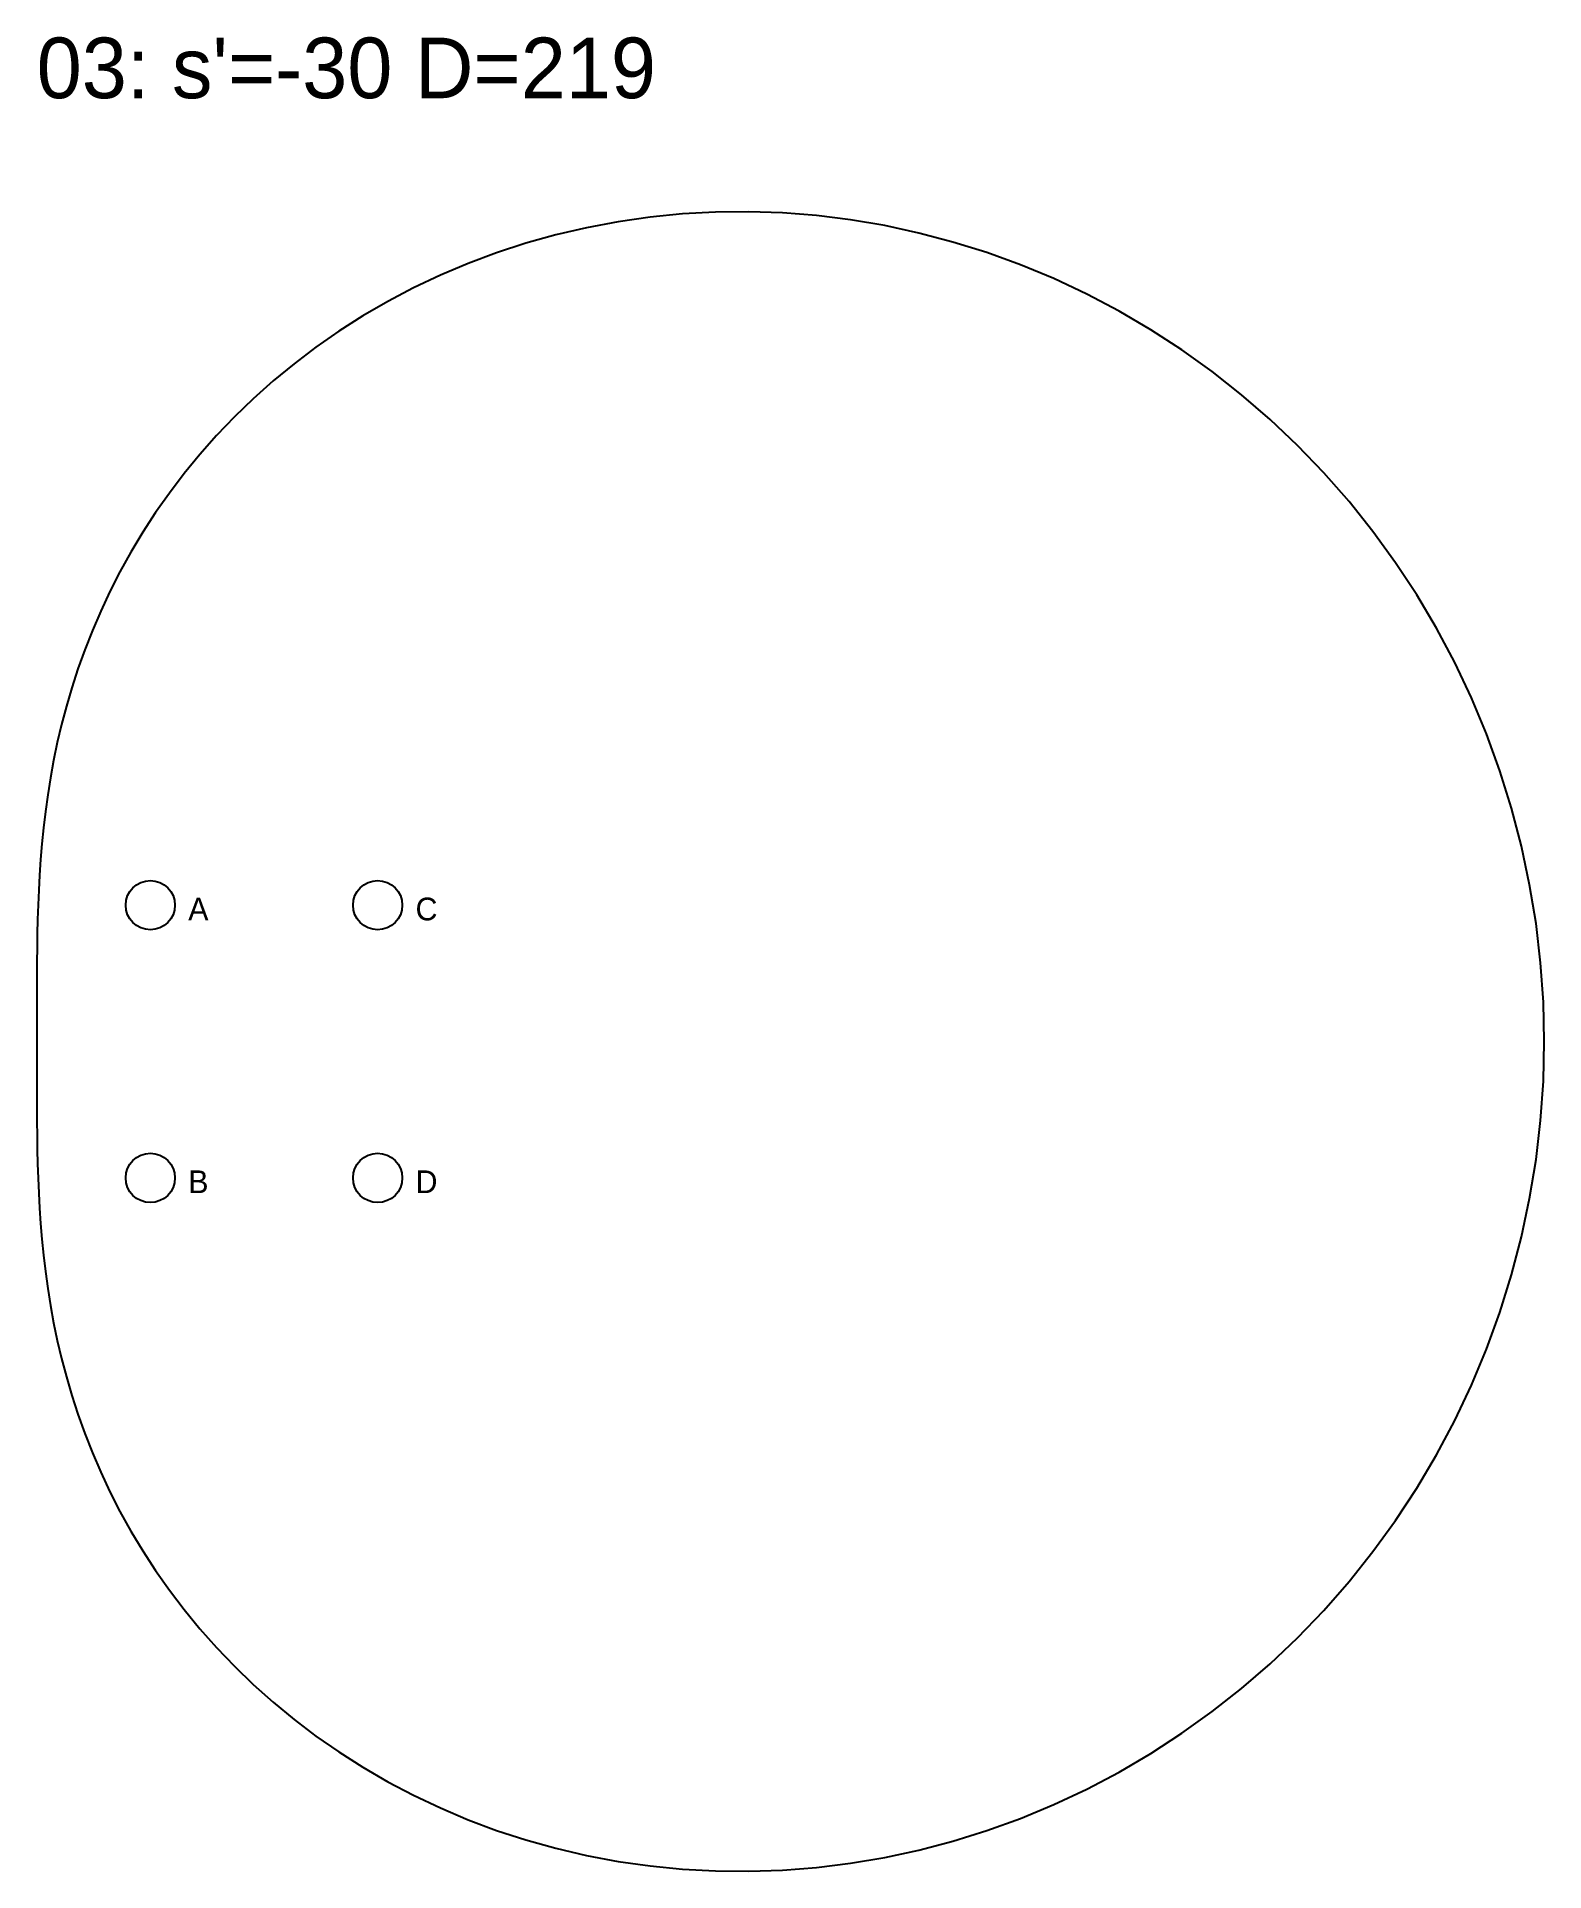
# Model space of a CAD drawing. Header units: millimetres. Extents: x 0 to 199, y -110 to 133.
import ezdxf

# ---------------------------------------------------------------- set-up
doc = ezdxf.new("R2010")
doc.units = ezdxf.units.MM
for name, color, linetype in [('DOWEL', 5, 'CONTINUOUS'), ('SLAB_00', 2, 'CONTINUOUS'), ('TEXT', 1, 'CONTINUOUS')]:
    doc.layers.add(name, color=color, linetype=linetype)

msp = doc.modelspace()

# ---------------------------------------------------------------- linework, layer by layer
at = {"layer": 'DOWEL'}
for centre in [(15, 18), (45, 18), (15, -18), (45, -18)]:
    msp.add_circle(centre, 3.25, dxfattribs=at)
at = {"layer": 'SLAB_00'}
msp.add_lwpolyline([(198.978, 0), (198.856, 5.207), (198.493, 10.402), (197.889, 15.571), (197.046, 20.702), (195.966, 25.783), (194.653, 30.801), (193.111, 35.745), (191.344, 40.603), (189.358, 45.363), (187.159, 50.015), (184.753, 54.547), (182.147, 58.949), (179.349, 63.213), (176.368, 67.327), (173.212, 71.284), (169.891, 75.076), (166.414, 78.695), (162.791, 82.133), (159.032, 85.385), (155.148, 88.444), (151.151, 91.307), (147.051, 93.968), (142.859, 96.423), (138.588, 98.671), (134.248, 100.707), (129.851, 102.532), (125.409, 104.143), (120.933, 105.541), (116.434, 106.726), (111.925, 107.7), (107.415, 108.463), (102.917, 109.019), (98.44, 109.371), (93.994, 109.522), (89.591, 109.476), (85.238, 109.239), (80.947, 108.815), (76.724, 108.21), (72.58, 107.431), (68.52, 106.484), (64.554, 105.376), (60.687, 104.115), (56.926, 102.708), (53.277, 101.163), (49.744, 99.489), (46.333, 97.693), (43.046, 95.785), (39.888, 93.773), (36.862, 91.665), (33.968, 89.471), (31.21, 87.198), (28.587, 84.857), (26.101, 82.454), (23.751, 80), (21.536, 77.501), (19.456, 74.967), (17.508, 72.404), (15.691, 69.82), (14.001, 67.223), (12.436, 64.62), (10.992, 62.016), (9.666, 59.419), (8.453, 56.833), (7.348, 54.265), (6.347, 51.718), (5.446, 49.199), (4.638, 46.709), (3.918, 44.254), (3.282, 41.835), (2.723, 39.456), (2.235, 37.118), (1.814, 34.823), (1.454, 32.572), (1.149, 30.366), (0.893, 28.204), (0.682, 26.087), (0.51, 24.013), (0.372, 21.982), (0.264, 19.991), (0.181, 18.04), (0.119, 16.124), (0.075, 14.243), (0.044, 12.392), (0.024, 10.568), (0.011, 8.769), (0.005, 6.99), (0.001, 5.228), (0, 3.478), (0, 1.737), (0, 0), (0, -1.737), (0, -3.478), (0.001, -5.228), (0.005, -6.99), (0.011, -8.769), (0.024, -10.568), (0.044, -12.392), (0.075, -14.243), (0.119, -16.124), (0.181, -18.04), (0.264, -19.991), (0.372, -21.982), (0.51, -24.013), (0.682, -26.087), (0.893, -28.204), (1.149, -30.366), (1.454, -32.572), (1.814, -34.823), (2.235, -37.118), (2.723, -39.456), (3.282, -41.835), (3.918, -44.254), (4.638, -46.709), (5.446, -49.199), (6.347, -51.718), (7.348, -54.265), (8.453, -56.833), (9.666, -59.419), (10.992, -62.016), (12.436, -64.62), (14.001, -67.223), (15.691, -69.82), (17.508, -72.404), (19.456, -74.967), (21.536, -77.501), (23.751, -80), (26.101, -82.454), (28.587, -84.857), (31.21, -87.198), (33.968, -89.471), (36.862, -91.665), (39.888, -93.773), (43.046, -95.785), (46.333, -97.693), (49.744, -99.489), (53.277, -101.163), (56.926, -102.708), (60.687, -104.115), (64.554, -105.376), (68.52, -106.484), (72.58, -107.431), (76.724, -108.21), (80.947, -108.815), (85.238, -109.239), (89.591, -109.476), (93.994, -109.522), (98.44, -109.371), (102.917, -109.019), (107.415, -108.463), (111.925, -107.7), (116.434, -106.726), (120.933, -105.541), (125.409, -104.143), (129.851, -102.532), (134.248, -100.707), (138.588, -98.671), (142.859, -96.423), (147.051, -93.968), (151.151, -91.307), (155.148, -88.444), (159.032, -85.385), (162.791, -82.133), (166.414, -78.695), (169.891, -75.076), (173.212, -71.284), (176.368, -67.327), (179.349, -63.213), (182.147, -58.949), (184.753, -54.547), (187.159, -50.015), (189.358, -45.363), (191.344, -40.603), (193.111, -35.745), (194.653, -30.801), (195.966, -25.783), (197.046, -20.702), (197.889, -15.571), (198.493, -10.402), (198.856, -5.207)], close=True, dxfattribs=at)

# ---------------------------------------------------------------- texts
at = {"layer": 'DOWEL'}
for s, p in [('A', (20, 16)), ('C', (50, 16)), ('B', (20, -20)), ('D', (50, -20))]:
    msp.add_text(s, height=3, dxfattribs=at).set_placement(p)
at = {"layer": 'TEXT'}
msp.add_text("03: s'=-30 D=219", height=8, dxfattribs=at).set_placement((0, 124.522))

doc.saveas('drawing.dxf')
